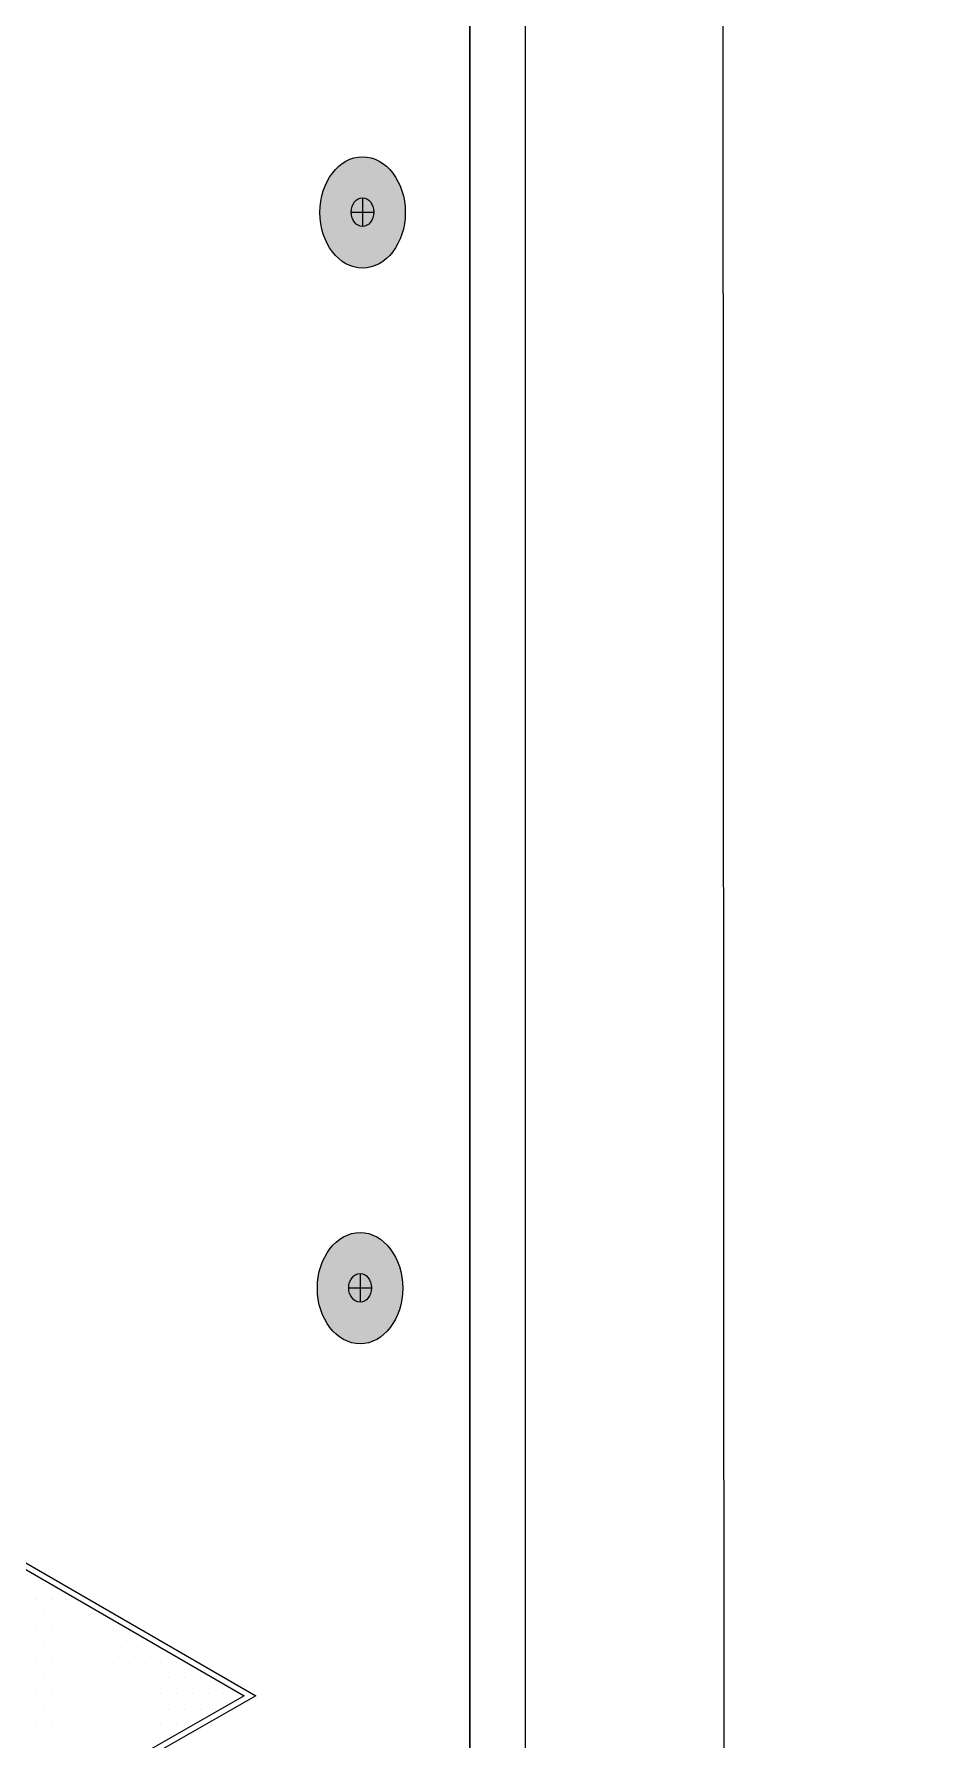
# Model space of a CAD drawing. Header units: inches. Extents: x -17.6 to 82.3, y -15.1 to 23.2.
# Drawn here: x 18.918 to 19.996, y 9.463 to 11.498 of the extents above; entities that cross this region are included whole.
import ezdxf

# ---------------------------------------------------------------- set-up
doc = ezdxf.new("R2010")
doc.units = ezdxf.units.IN
doc.header["$MEASUREMENT"] = 0
for name, color, linetype, lineweight in [('.ATI-HATCH', 7, 'Continuous', 0), ('G-ANNO-TTLB', 7, 'Continuous', 0), ('TYVEK', 7, 'Continuous', 0)]:
    doc.layers.add(name, color=color, linetype=linetype, lineweight=lineweight)

# ---------------------------------------------------------------- blocks, each defined once
blk = doc.blocks.new('Block_353')
at = {"layer": '.ATI-HATCH'}
blk.add_open_spline([(17.7315, 9.7506), (17.7315, 9.7506), (18.1174, 9.5275), (18.1174, 9.5275), (18.1383, 9.5328), (18.1597, 9.5204), (18.1707, 9.4967), (18.1707, 9.4967), (18.6507, 9.2192), (18.6507, 9.2192), (18.6507, 9.2192), (19.1689, 9.5153), (19.1689, 9.5153), (19.1689, 9.5153), (18.6935, 9.7901), (18.6935, 9.7901), (18.6935, 9.7901), (17.7315, 9.7506), (17.7315, 9.7506)], degree=3, knots=[0, 0, 0, 0, 1, 1, 1, 2, 2, 2, 3, 3, 3, 4, 4, 4, 5, 5, 5, 6, 6, 6, 6], dxfattribs=at)
at = {"layer": '.ATI-HATCH', "color": 8, "lineweight": 0, "true_color": 0x808080}
for points in [[(18.9197, 9.6306), (18.9197, 9.6306), (18.9197, 9.6306), (18.9197, 9.6306)], [(18.9291, 9.6494), (18.9291, 9.6494), (18.9291, 9.6494), (18.9291, 9.6494)], [(18.9385, 9.6306), (18.9385, 9.6306), (18.9385, 9.6306), (18.9385, 9.6306)], [(18.9572, 9.6306), (18.9572, 9.6306), (18.9572, 9.6306), (18.9572, 9.6306)], [(18.9291, 9.6119), (18.9291, 9.6119), (18.9291, 9.6119), (18.9291, 9.6119)], [(18.9478, 9.6119), (18.9478, 9.6119), (18.9478, 9.6119), (18.9478, 9.6119)], [(18.9666, 9.6119), (18.9666, 9.6119), (18.9666, 9.6119), (18.9666, 9.6119)], [(18.9853, 9.6119), (18.9853, 9.6119), (18.9853, 9.6119), (18.9853, 9.6119)], [(18.9197, 9.5931), (18.9197, 9.5931), (18.9197, 9.5931), (18.9197, 9.5931)], [(18.9385, 9.5931), (18.9385, 9.5931), (18.9385, 9.5931), (18.9385, 9.5931)], [(18.9572, 9.5931), (18.9572, 9.5931), (18.9572, 9.5931), (18.9572, 9.5931)], [(18.976, 9.5931), (18.976, 9.5931), (18.976, 9.5931), (18.976, 9.5931)], [(18.9947, 9.5931), (18.9947, 9.5931), (18.9947, 9.5931), (18.9947, 9.5931)], [(19.0135, 9.5931), (19.0135, 9.5931), (19.0135, 9.5931), (19.0135, 9.5931)], [(19.0322, 9.5931), (19.0322, 9.5931), (19.0322, 9.5931), (19.0322, 9.5931)], [(18.9291, 9.5744), (18.9291, 9.5744), (18.9291, 9.5744), (18.9291, 9.5744)], [(18.9478, 9.5744), (18.9478, 9.5744), (18.9478, 9.5744), (18.9478, 9.5744)], [(18.9666, 9.5744), (18.9666, 9.5744), (18.9666, 9.5744), (18.9666, 9.5744)], [(18.9853, 9.5744), (18.9853, 9.5744), (18.9853, 9.5744), (18.9853, 9.5744)], [(19.0041, 9.5744), (19.0041, 9.5744), (19.0041, 9.5744), (19.0041, 9.5744)], [(19.0228, 9.5744), (19.0228, 9.5744), (19.0228, 9.5744), (19.0228, 9.5744)], [(19.0416, 9.5744), (19.0416, 9.5744), (19.0416, 9.5744), (19.0416, 9.5744)], [(19.0603, 9.5744), (19.0603, 9.5744), (19.0603, 9.5744), (19.0603, 9.5744)], [(18.9197, 9.5556), (18.9197, 9.5556), (18.9197, 9.5556), (18.9197, 9.5556)], [(18.9385, 9.5556), (18.9385, 9.5556), (18.9385, 9.5556), (18.9385, 9.5556)], [(18.9572, 9.5556), (18.9572, 9.5556), (18.9572, 9.5556), (18.9572, 9.5556)], [(18.976, 9.5556), (18.976, 9.5556), (18.976, 9.5556), (18.976, 9.5556)], [(18.9947, 9.5556), (18.9947, 9.5556), (18.9947, 9.5556), (18.9947, 9.5556)], [(19.0135, 9.5556), (19.0135, 9.5556), (19.0135, 9.5556), (19.0135, 9.5556)], [(19.0322, 9.5556), (19.0322, 9.5556), (19.0322, 9.5556), (19.0322, 9.5556)], [(19.051, 9.5556), (19.051, 9.5556), (19.051, 9.5556), (19.051, 9.5556)], [(19.0697, 9.5556), (19.0697, 9.5556), (19.0697, 9.5556), (19.0697, 9.5556)], [(19.0885, 9.5556), (19.0885, 9.5556), (19.0885, 9.5556), (19.0885, 9.5556)], [(18.9291, 9.5369), (18.9291, 9.5369), (18.9291, 9.5369), (18.9291, 9.5369)], [(18.9478, 9.5369), (18.9478, 9.5369), (18.9478, 9.5369), (18.9478, 9.5369)], [(18.9666, 9.5369), (18.9666, 9.5369), (18.9666, 9.5369), (18.9666, 9.5369)], [(18.9853, 9.5369), (18.9853, 9.5369), (18.9853, 9.5369), (18.9853, 9.5369)], [(19.0041, 9.5369), (19.0041, 9.5369), (19.0041, 9.5369), (19.0041, 9.5369)], [(19.0228, 9.5369), (19.0228, 9.5369), (19.0228, 9.5369), (19.0228, 9.5369)], [(19.0416, 9.5369), (19.0416, 9.5369), (19.0416, 9.5369), (19.0416, 9.5369)], [(19.0603, 9.5369), (19.0603, 9.5369), (19.0603, 9.5369), (19.0603, 9.5369)], [(19.0791, 9.5369), (19.0791, 9.5369), (19.0791, 9.5369), (19.0791, 9.5369)], [(19.0978, 9.5369), (19.0978, 9.5369), (19.0978, 9.5369), (19.0978, 9.5369)], [(19.1166, 9.5369), (19.1166, 9.5369), (19.1166, 9.5369), (19.1166, 9.5369)], [(18.9197, 9.5181), (18.9197, 9.5181), (18.9197, 9.5181), (18.9197, 9.5181)], [(18.9385, 9.5181), (18.9385, 9.5181), (18.9385, 9.5181), (18.9385, 9.5181)], [(18.9572, 9.5181), (18.9572, 9.5181), (18.9572, 9.5181), (18.9572, 9.5181)], [(18.976, 9.5181), (18.976, 9.5181), (18.976, 9.5181), (18.976, 9.5181)], [(18.9947, 9.5181), (18.9947, 9.5181), (18.9947, 9.5181), (18.9947, 9.5181)], [(19.0135, 9.5181), (19.0135, 9.5181), (19.0135, 9.5181), (19.0135, 9.5181)], [(19.0322, 9.5181), (19.0322, 9.5181), (19.0322, 9.5181), (19.0322, 9.5181)], [(19.051, 9.5181), (19.051, 9.5181), (19.051, 9.5181), (19.051, 9.5181)], [(19.0697, 9.5181), (19.0697, 9.5181), (19.0697, 9.5181), (19.0697, 9.5181)], [(19.0885, 9.5181), (19.0885, 9.5181), (19.0885, 9.5181), (19.0885, 9.5181)], [(19.1072, 9.5181), (19.1072, 9.5181), (19.1072, 9.5181), (19.1072, 9.5181)], [(19.126, 9.5181), (19.126, 9.5181), (19.126, 9.5181), (19.126, 9.5181)], [(19.1447, 9.5181), (19.1447, 9.5181), (19.1447, 9.5181), (19.1447, 9.5181)], [(19.1635, 9.5181), (19.1635, 9.5181), (19.1635, 9.5181), (19.1635, 9.5181)], [(18.9291, 9.4994), (18.9291, 9.4994), (18.9291, 9.4994), (18.9291, 9.4994)], [(18.9478, 9.4994), (18.9478, 9.4994), (18.9478, 9.4994), (18.9478, 9.4994)], [(18.9666, 9.4994), (18.9666, 9.4994), (18.9666, 9.4994), (18.9666, 9.4994)], [(18.9853, 9.4994), (18.9853, 9.4994), (18.9853, 9.4994), (18.9853, 9.4994)], [(19.0041, 9.4994), (19.0041, 9.4994), (19.0041, 9.4994), (19.0041, 9.4994)], [(19.0228, 9.4994), (19.0228, 9.4994), (19.0228, 9.4994), (19.0228, 9.4994)], [(19.0416, 9.4994), (19.0416, 9.4994), (19.0416, 9.4994), (19.0416, 9.4994)], [(19.0603, 9.4994), (19.0603, 9.4994), (19.0603, 9.4994), (19.0603, 9.4994)], [(19.0791, 9.4994), (19.0791, 9.4994), (19.0791, 9.4994), (19.0791, 9.4994)], [(19.0978, 9.4994), (19.0978, 9.4994), (19.0978, 9.4994), (19.0978, 9.4994)], [(19.1166, 9.4994), (19.1166, 9.4994), (19.1166, 9.4994), (19.1166, 9.4994)], [(19.1353, 9.4994), (19.1353, 9.4994), (19.1353, 9.4994), (19.1353, 9.4994)], [(18.9197, 9.4806), (18.9197, 9.4806), (18.9197, 9.4806), (18.9197, 9.4806)], [(18.9385, 9.4806), (18.9385, 9.4806), (18.9385, 9.4806), (18.9385, 9.4806)], [(18.9572, 9.4806), (18.9572, 9.4806), (18.9572, 9.4806), (18.9572, 9.4806)], [(18.976, 9.4806), (18.976, 9.4806), (18.976, 9.4806), (18.976, 9.4806)], [(18.9947, 9.4806), (18.9947, 9.4806), (18.9947, 9.4806), (18.9947, 9.4806)], [(19.0135, 9.4806), (19.0135, 9.4806), (19.0135, 9.4806), (19.0135, 9.4806)], [(19.0322, 9.4806), (19.0322, 9.4806), (19.0322, 9.4806), (19.0322, 9.4806)], [(19.051, 9.4806), (19.051, 9.4806), (19.051, 9.4806), (19.051, 9.4806)], [(19.0697, 9.4806), (19.0697, 9.4806), (19.0697, 9.4806), (19.0697, 9.4806)], [(19.0885, 9.4806), (19.0885, 9.4806), (19.0885, 9.4806), (19.0885, 9.4806)], [(19.1072, 9.4806), (19.1072, 9.4806), (19.1072, 9.4806), (19.1072, 9.4806)]]:
    blk.add_open_spline(points, degree=3, dxfattribs=at)

msp = doc.modelspace()

# ---------------------------------------------------------------- hatches: boundary and pattern name
at = {"layer": 'G-ANNO-TTLB', "true_color": 0xff00ff, "transparency": 33554687}
h = msp.add_hatch(color=6, dxfattribs=at)
edge = h.paths.add_edge_path()
edge.add_spline(control_points=[(24.6253, -11.0625), (24.6253, -11.0625), (-16.0625, -11.0625), (-16.0625, -11.0625), (-16.0625, -11.0625), (-16.0625, 23.0625), (-16.0625, 23.0625), (-16.0625, 23.0625), (24.6253, 23.0625), (24.6253, 23.0625), (24.6253, 23.0625), (24.6253, -11.0625), (24.6253, -11.0625)], knot_values=[0, 0, 0, 0, 1, 1, 1, 2, 2, 2, 3, 3, 3, 4, 4, 4, 4], degree=3, periodic=0)
edge = h.paths.add_edge_path()
edge.add_spline(control_points=[(-15.9375, 22.9375), (-15.9375, 22.9375), (-15.9375, -10.9375), (-15.9375, -10.9375), (-15.9375, -10.9375), (24.5003, -10.9375), (24.5003, -10.9375), (24.5003, -10.9375), (24.5003, 22.9375), (24.5003, 22.9375), (24.5003, 22.9375), (-15.9375, 22.9375), (-15.9375, 22.9375)], knot_values=[0, 0, 0, 0, 1, 1, 1, 2, 2, 2, 3, 3, 3, 4, 4, 4, 4], degree=3, periodic=0)
edge.add_line((-15.9375, 22.9375), (-15.9375, 22.9375))
at = {"layer": 'TYVEK', "true_color": 0x003b71, "transparency": 33554687}
h = msp.add_hatch(color=156, dxfattribs=at)
h.dxf.hatch_style = 2
edge = h.paths.add_edge_path()
edge.add_ellipse((19.3103, 11.2856), major_axis=(0, 0.0664), ratio=0.766948, start_angle=0, end_angle=360)
h = msp.add_hatch(color=156, dxfattribs=at)
h.dxf.hatch_style = 2
edge = h.paths.add_edge_path()
edge.add_ellipse((19.3073, 10.0018), major_axis=(0, 0.0664), ratio=0.766948, start_angle=0, end_angle=360)

# ---------------------------------------------------------------- linework, layer by layer
at = {"layer": 'G-ANNO-TTLB'}
for points in [[(24.6253, -11.0625), (24.6253, -11.0625), (-16.0625, -11.0625), (-16.0625, -11.0625), (-16.0625, -11.0625), (-16.0625, 23.0625), (-16.0625, 23.0625), (-16.0625, 23.0625), (24.6253, 23.0625), (24.6253, 23.0625), (24.6253, 23.0625), (24.6253, -11.0625), (24.6253, -11.0625)], [(-15.9375, 22.9375), (-15.9375, 22.9375), (-15.9375, -10.9375), (-15.9375, -10.9375), (-15.9375, -10.9375), (24.5003, -10.9375), (24.5003, -10.9375), (24.5003, -10.9375), (24.5003, 22.9375), (24.5003, 22.9375), (24.5003, 22.9375), (-15.9375, 22.9375), (-15.9375, 22.9375)]]:
    msp.add_open_spline(points, degree=3, knots=[0, 0, 0, 0, 1, 1, 1, 2, 2, 2, 3, 3, 3, 4, 4, 4, 4], dxfattribs=at)
at = {"layer": 'TYVEK', "color": 18, "lineweight": 25, "true_color": 0x000000}
for p, q in [((19.7423, 8.4565), (19.7388, 14.3484)), ((19.4382, 14.1745), (19.4382, 8.2806)), ((19.4382, 8.2806), (19.4381, 13.3721))]:
    msp.add_line(p, q, dxfattribs=at)
at = {"layer": 'TYVEK', "color": 2, "lineweight": 25, "true_color": 0xffff00}
msp.add_line((19.5049, 8.3192), (19.5049, 14.2131), dxfattribs=at)
at = {"layer": 'TYVEK', "color": 252, "lineweight": 25, "true_color": 0x848484}
for p, q in [((19.3103, 11.3032), (19.3103, 11.2689)), ((19.2968, 11.286), (19.3238, 11.286)), ((19.3073, 10.0193), (19.3073, 9.9851)), ((19.2938, 10.0022), (19.3208, 10.0022))]:
    msp.add_line(p, q, dxfattribs=at)
at = {"layer": 'TYVEK', "color": 4, "lineweight": 25, "true_color": 0x00ffff}
msp.add_lwpolyline([(15.9443, 11.3876), (19.1828, 9.5153), (18.6645, 9.2192), (15.4302, 11.0891)], close=True, dxfattribs=at)
at = {"layer": 'TYVEK', "color": 18, "lineweight": 25, "true_color": 0x000000}
for centre in [(19.3103, 11.2856), (19.3073, 10.0018)]:
    msp.add_ellipse(centre, major_axis=(0, 0.0664), ratio=0.766948, dxfattribs=at)
at = {"layer": 'TYVEK', "color": 252, "lineweight": 25, "true_color": 0x848484}
for centre in [(19.3103, 11.286), (19.3073, 10.0022)]:
    msp.add_ellipse(centre, major_axis=(0, 0.0171), ratio=0.788846, dxfattribs=at)

# ---------------------------------------------------------------- block references
at = {"layer": '.ATI-HATCH'}
msp.add_blockref('Block_353', (0, 0), dxfattribs=at)

doc.saveas('drawing.dxf')
